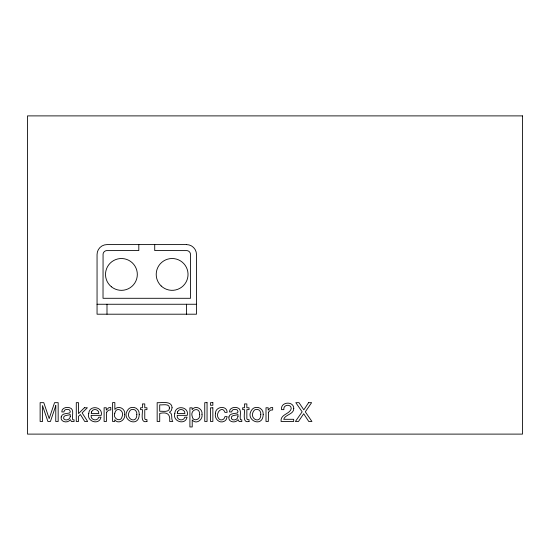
<?xml version="1.0" encoding="UTF-8"?>
<svg xmlns="http://www.w3.org/2000/svg" width="550" height="550" viewBox="0 0 550 550"><rect width="100%" height="100%" fill="white"/><g stroke="black" fill="none" stroke-linecap="round" stroke-linejoin="round"><path stroke-width="0.82" d="M97.054 304.253L196.488 304.253M186.539 304.253L186.539 314.201M154.722 244.599L154.722 250.566L187.062 250.614A3.967 3.967 0 0 1 190.472 254.024L190.52 298.293L103.022 298.293L103.07 254.024A3.967 3.967 0 0 1 106.48 250.614L138.813 250.566L138.813 244.599M106.996 304.253L106.996 314.201M55.797 405.604L55.742 421.479L58.169 421.479L58.169 402.662L54.553 402.662L49.184 418.571L43.78 402.662L40.129 402.662L40.129 421.479L42.563 421.479L42.494 405.604L47.905 421.479L50.428 421.479L55.797 405.604M199.636 414.535C201.018 419.623 192.926 422.317 192.246 416.57C189.654 409.482 199.987 406.203 199.636 414.535M114.792 413.229C112.406 418.55 120.842 422.936 122.093 416.666C124.864 410.547 116.146 405.955 114.792 413.229M124.685 414.356C125.764 419.808 118.319 424.957 114.73 419.726L114.73 421.479L112.606 421.479L112.606 402.593L114.847 402.593L114.847 409.427C118.346 404.766 125.771 408.911 124.685 414.356M139.226 414.329C139.129 428.684 119.68 419.98 128.198 409.413A5.665 5.665 0 0 1 131.505 407.488C135.637 406.457 139.686 410.128 139.226 414.329M215.518 413.291C214.026 418.44 219.354 424.057 224.407 421.169A4.709 4.709 0 0 0 226.483 418.983L227.15 416.625L224.909 416.625C224.641 418.688 222.722 420.365 220.605 419.815A2.826 2.826 0 0 1 218.735 418.495C214.479 413.834 222.351 404.848 224.909 412.369L227.15 412.369C227.061 405.027 215.291 406.395 215.518 413.291M263.196 414.329C263.093 428.684 243.643 419.98 252.161 409.413A5.665 5.665 0 0 1 255.475 407.488C259.6 406.457 263.656 410.128 263.196 414.329M88.797 413.304C86.027 421.403 99.227 425.741 101.021 417.175L98.752 417.175C97.639 421.74 90.221 420.221 91.156 415.353L101.214 415.353C103.414 406.636 89.341 404.553 88.797 413.304M174.838 413.304C172.067 421.403 185.274 425.741 187.062 417.175L184.8 417.175C183.679 421.74 176.261 420.221 177.203 415.353L187.254 415.353C189.461 406.636 175.381 404.553 174.838 413.304M201.988 414.315C203.197 419.726 196.02 424.93 192.218 419.939L192.218 426.951L189.908 426.951L189.908 407.825L192.149 407.825L192.149 409.64C195.491 404.731 203.005 408.884 201.988 414.315M169.489 407.976C169.537 412.851 162.553 410.939 159.713 411.283L159.713 404.848C162.546 405.288 169.366 403.116 169.489 407.976M61.174 416.976C60.101 422.263 67.856 423.534 70.366 419.664L71.459 421.561L74.078 421.541L74.078 419.842L72.703 419.698C71.61 416.027 74.951 408.788 69.314 407.653C66.248 406.814 61.545 408.038 61.806 411.95L63.958 411.95C64.013 409.179 67.554 408.884 69.472 409.901L70.311 411.613L69.761 412.947C66.901 413.71 61.944 413.139 61.174 416.976M228.896 416.976C227.824 422.263 235.572 423.534 238.081 419.664L239.181 421.561L241.794 421.541L241.794 419.842L240.419 419.698C239.326 416.027 242.667 408.788 237.036 407.653C233.963 406.814 229.268 408.038 229.522 411.95L231.674 411.95C231.736 409.179 235.269 408.884 237.194 409.901L238.033 411.613L237.476 412.947C234.616 413.71 229.666 413.139 228.896 416.976M293.776 408.567C293.748 414.556 285.354 414.315 283.663 419.299L293.686 419.299L293.686 421.479L281.091 421.479C280.122 414.171 289.781 414.315 291.225 408.671C291.314 403.459 282.817 404.601 283.882 409.64L281.538 409.64C280.252 401.651 293.913 400.709 293.776 408.567M136.819 414.397C137.032 424.786 124.444 418.694 129.772 410.987A3.135 3.135 0 0 1 131.863 409.475C134.86 408.616 137.204 411.551 136.819 414.397M260.782 414.397C260.996 424.786 248.414 418.694 253.736 410.987A3.135 3.135 0 0 1 255.826 409.475C258.83 408.616 261.168 411.551 260.782 414.397M172.074 407.736L171.38 410.499L169.421 412.232C172.996 413.531 171.002 417.979 172.294 420.64L172.796 421.479L169.668 421.479C170.5 414.123 167.138 411.751 159.713 413.408L159.713 421.479L157.162 421.479L157.162 402.662C161.611 403.088 171.806 400.379 172.074 407.736M70.249 416.357C70.434 419.492 65.457 421.355 63.69 418.722C62.638 414.645 68.035 415.717 70.249 414.501L70.249 416.357M237.964 416.357C238.15 419.492 233.173 421.355 231.413 418.722C230.354 414.645 235.751 415.717 237.964 414.501L237.964 416.357M106.652 412.211L106.418 421.479L104.108 421.479L104.108 407.756L106.301 407.756L106.301 410.128L108.749 407.701L110.784 407.516L110.784 409.949L108.488 410.163L106.652 412.211M268.538 412.211L268.304 421.479L266.001 421.479L266.001 407.756L268.187 407.756L268.187 410.128L270.641 407.701L272.676 407.516L272.676 409.949L270.373 410.163L268.538 412.211M91.541 411.909L91.218 413.524L98.842 413.524C99.296 409.262 92.861 407.901 91.541 411.909M177.581 411.909L177.265 413.524L184.889 413.524C185.336 409.262 178.908 407.901 177.581 411.909M308.584 402.662L303.82 409.86L299.014 402.662L295.824 402.662L302.143 411.833L295.398 421.479L298.478 421.479L303.689 413.744L308.763 421.479L311.926 421.479L305.305 411.833L311.623 402.662L308.584 402.662M84.418 407.756L78.499 413.586L78.499 402.662L76.285 402.662L76.285 421.479L78.499 421.479L78.499 416.329L80.431 414.562L84.714 421.479L87.656 421.479L82.108 412.899L87.367 407.756L84.418 407.756M146.953 421.479C139.954 423.507 142.78 413.132 142.429 409.64L140.573 409.64L140.573 407.756L142.429 407.756L142.429 403.927L144.76 403.927L144.76 407.756L146.953 407.756L146.953 409.64L144.76 409.64L144.76 418.598L145.248 419.561L146.953 419.664L146.953 421.479M249.033 421.479C242.034 423.507 244.86 413.132 244.516 409.64L242.653 409.64L242.653 407.756L244.516 407.756L244.516 403.927L246.847 403.927L246.847 407.756L249.033 407.756L249.033 409.64L246.847 409.64L246.847 418.598L247.328 419.561L249.033 419.664L249.033 421.479M522.5 115.892L27.5 115.892L27.5 434.108L522.5 434.108L522.5 115.892M186.539 244.599L106.996 244.599A9.941 9.941 0 0 0 97.054 254.54L97.054 314.201L196.488 314.201L196.488 254.54A9.941 9.941 0 0 0 186.539 244.599M207.054 402.662L204.744 402.662L204.744 421.479L207.054 421.479L207.054 402.662M212.857 402.662L210.512 402.662L210.512 405.274L212.857 405.274L212.857 402.662M212.857 407.825L210.512 407.825L210.512 421.479L212.857 421.479L212.857 407.825M111.409 286.798A15.909 15.909 0 0 0 137.129 276.911A15.909 15.909 0 0 0 115.706 259.579A15.909 15.909 0 0 0 111.409 286.798M161.178 285.972A15.909 15.909 0 0 0 187.598 278.135A15.909 15.909 0 0 0 167.599 259.174A15.909 15.909 0 0 0 161.178 285.972"/></g></svg>
